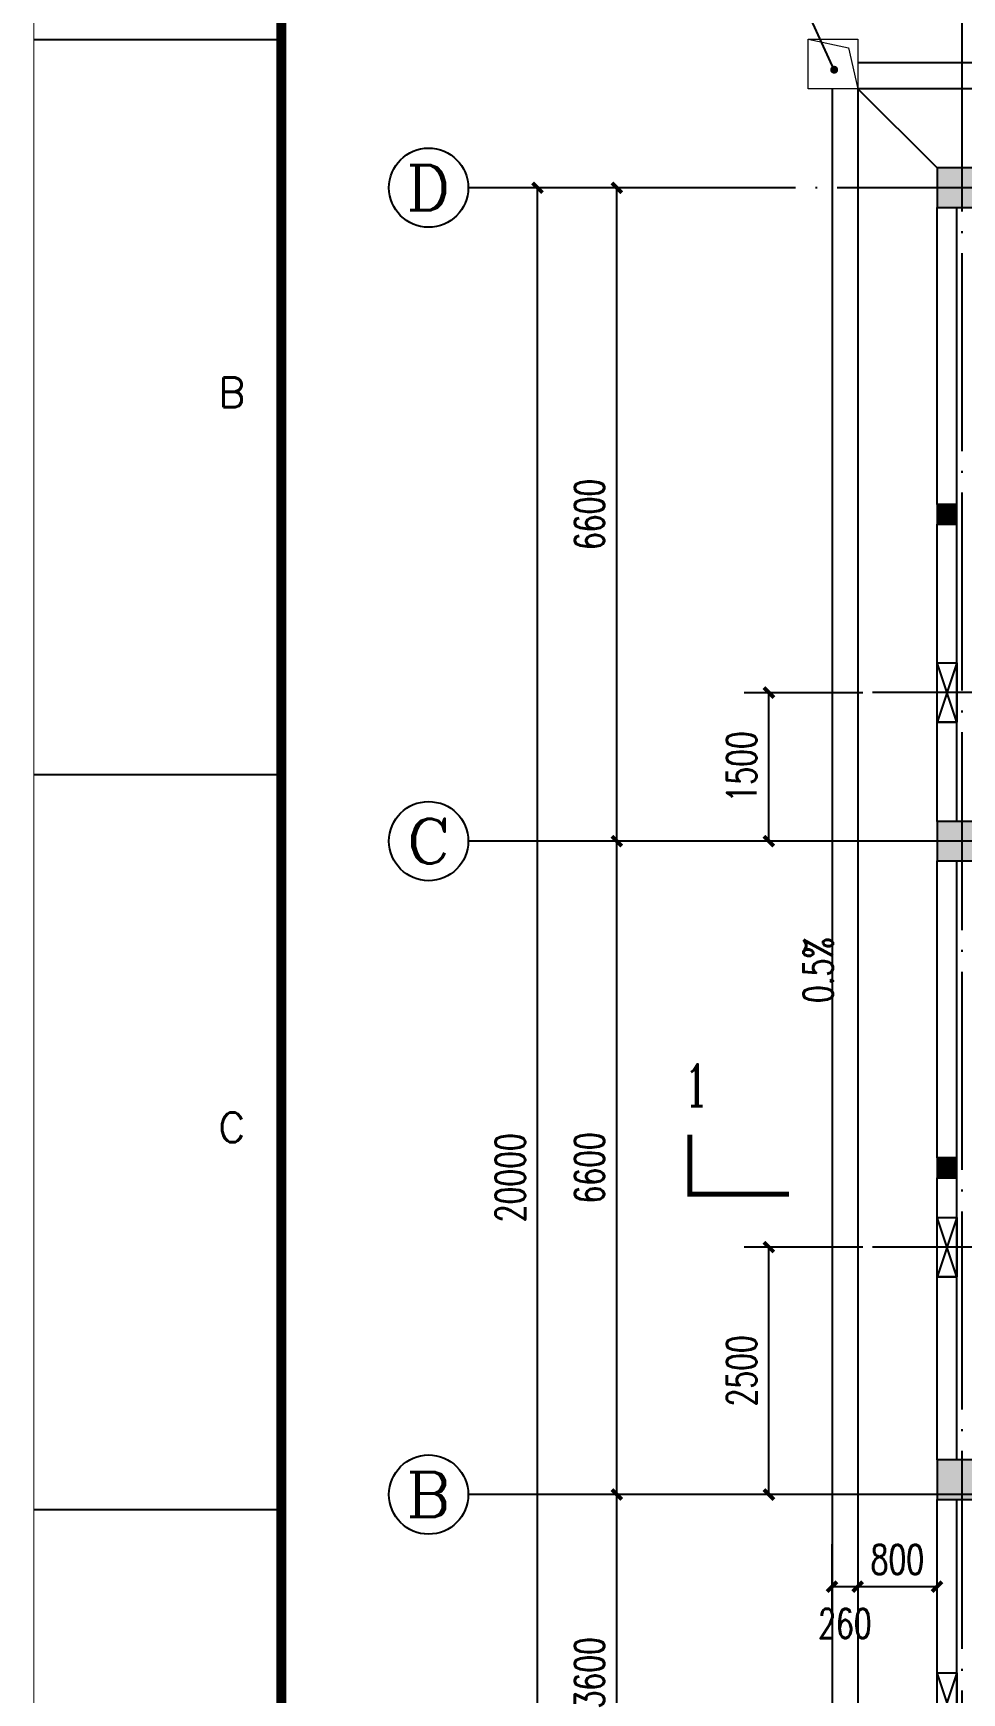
# Model space of a CAD drawing. Header units: millimetres. Extents: x 198973 to 319987, y 50799 to 202761.
# Drawn here: x 198993 to 208366, y 86101 to 102864 of the extents above; entities that cross this region are included whole.
import ezdxf
from ezdxf.enums import TextEntityAlignment as Align

# ---------------------------------------------------------------- set-up
doc = ezdxf.new("R2010")
doc.units = ezdxf.units.MM
doc.header["$LTSCALE"] = 1000
for name, pattern in [('CENTER', [2, 1.25, -0.25, 0.25, -0.25]), ('DOTE', [2.42, 2, -0.2, 0.02, -0.2]), ('PHANTOM2', [125, 62.5, -12.5, 12.5, -12.5, 12.5, -12.5])]:
    doc.linetypes.add(name, pattern=pattern)
doc.layers.get('0').update_dxf_attribs({"color": 8})
doc.layers.get('DEFPOINTS').update_dxf_attribs({"color": 8})
for name, color, linetype in [('3T_WOOD', 8, 'Continuous'), ('AXIS', 8, 'Continuous'), ('AXIS_TEXT', 8, 'Continuous'), ('COLUMN', 8, 'Continuous'), ('DIM_LEAD', 8, 'Continuous'), ('DIM_SYMB', 8, 'Continuous'), ('DOTE', 8, 'CENTER'), ('PUB_DIM', 8, 'Continuous'), ('PUB_HATCH', 8, 'Continuous'), ('PUB_TEXT', 8, 'Continuous'), ('STAIR', 8, 'Continuous'), ('WALL', 8, 'Continuous')]:
    doc.layers.add(name, color=color, linetype=linetype)
doc.layers.add('假想线', color=8, linetype='PHANTOM2', lineweight=0)
doc.styles.add('_TCH_AXIS', font='COMPLEX', dxfattribs={"bigfont": 'GBCBIG'})
doc.styles.add('_TCH_DIM', font='SIMPLEX', dxfattribs={"bigfont": 'GBCBIG'})
doc.styles.add('_TCH_DIM_T3', font='SIMPLEX', dxfattribs={"width": 0.705882, "bigfont": 'GBCBIG'})
doc.styles.add('_TCH_LABEL', font='COMPLEX', dxfattribs={"bigfont": 'GBCBIG'})
doc.styles.get("Standard").update_dxf_attribs({"font": 'txt', "bigfont": 'gbcbig.shx'})
doc.dimstyles.new('_TCH_ARCH&&100', dxfattribs={"dimtxt": 297.5, "dimasz": 100, "dimexe": 250, "dimexo": 300, "dimgap": 126.25, "dimtad": 1, "dimdec": 0, "dimzin": 0, "dimdsep": 46, "dimtxsty": '_TCH_DIM_T3', "dimblk": 'ARCHTICK', "dimcen": 0.09, "dimclrt": 7, "dimazin": 2, "dimtfac": 1, "dimtdec": 0, "dimtix": 1, "dimtmove": 2, "dimatfit": 3, "dimfxl": 0, "dimtolj": 1, "dimtzin": 0, "dimarcsym": 0})

# ---------------------------------------------------------------- blocks, each defined once
blk = doc.blocks.new('GEDI_WK_A1')
at = {"color": 3}
for p, q in [((25, 519.75), (0, 519.75)), ((25, 445.5), (0, 445.5)), ((25, 371.25), (0, 371.25))]:
    blk.add_line(p, q, dxfattribs=at)
for points, const_width in [([(0, 0), (841, 0), (841, 594), (0, 594)], 0.1), ([(25, 10), (831, 10), (831, 584), (25, 584)], 1)]:
    blk.add_lwpolyline(points, close=True, dxfattribs=dict(at, const_width=const_width))
for s, p in [('B', (20, 482.62)), ('C', (20, 408.38))]:
    blk.add_text(s, height=3, dxfattribs=at).set_placement(p, align=Align.CENTER)
blk = doc.blocks.new('_ArchTick')
at = {"color": 0, "linetype": 'ByBlock', "const_width": 0.4}
blk.add_lwpolyline([(-0.5, -0.5), (0.5, 0.5)], dxfattribs=at)
blk = doc.blocks.new('*D34')
at = {"layer": 'DEFPOINTS', "color": 0, "transparency": 16777216}
for p in [(206419, 90603), (207668, 90603), (207668, 88103)]:
    blk.add_point(p, dxfattribs=at)
at = {"layer": 'PUB_DIM', "color": 0, "lineweight": -2, "transparency": 16777216}
for p, q in [((207368, 90603), (206169, 90603)), ((206419, 88103), (206419, 90603)), ((207368, 88103), (206169, 88103))]:
    blk.add_line(p, q, dxfattribs=at)
at = {"layer": 'PUB_DIM', "color": 0, "lineweight": -2, "transparency": 16777216, "xscale": 100, "yscale": 100, "zscale": 100}
for p, rotation in [((206419, 90603), 90), ((206419, 88103), 270)]:
    blk.add_blockref('_ArchTick', p, dxfattribs=dict(at, rotation=rotation))
at = {"layer": 'PUB_DIM', "color": 7, "transparency": 16777216, "insert": (206144, 89353), "char_height": 297.5, "attachment_point": 5, "rotation": 90, "style": '_TCH_DIM_T3'}
blk.add_mtext('\\A1;2500', dxfattribs=at)
blk = doc.blocks.new('*D35')
at = {"layer": 'DEFPOINTS', "color": 0, "transparency": 16777216}
for p in [(206419, 96203), (207668, 96203), (207668, 94703)]:
    blk.add_point(p, dxfattribs=at)
at = {"layer": 'PUB_DIM', "color": 0, "lineweight": -2, "transparency": 16777216}
for p, q in [((207368, 96203), (206169, 96203)), ((206419, 94703), (206419, 96203)), ((207368, 94703), (206169, 94703))]:
    blk.add_line(p, q, dxfattribs=at)
at = {"layer": 'PUB_DIM', "color": 0, "lineweight": -2, "transparency": 16777216, "xscale": 100, "yscale": 100, "zscale": 100}
for p, rotation in [((206419, 96203), 90), ((206419, 94703), 270)]:
    blk.add_blockref('_ArchTick', p, dxfattribs=dict(at, rotation=rotation))
at = {"layer": 'PUB_DIM', "color": 7, "transparency": 16777216, "insert": (206144, 95453), "char_height": 297.5, "attachment_point": 5, "rotation": 90, "style": '_TCH_DIM_T3'}
blk.add_mtext('\\A1;1500', dxfattribs=at)
blk = doc.blocks.new('*D126')
at = {"layer": 'AXIS', "color": 0, "lineweight": -2, "transparency": 16777216}
for p, q in [((206125, 88103), (204634, 88103)), ((204884, 84503), (204884, 88103)), ((206125, 84503), (204634, 84503))]:
    blk.add_line(p, q, dxfattribs=at)
at = {"layer": 'DEFPOINTS', "color": 0, "transparency": 16777216}
for p in [(204884, 88103), (206425, 88103), (206425, 84503)]:
    blk.add_point(p, dxfattribs=at)
at = {"layer": 'AXIS', "color": 0, "lineweight": -2, "transparency": 16777216, "xscale": 100, "yscale": 100, "zscale": 100}
for p, rotation in [((204884, 88103), 90), ((204884, 84503), 270)]:
    blk.add_blockref('_ArchTick', p, dxfattribs=dict(at, rotation=rotation))
at = {"layer": 'AXIS', "color": 7, "transparency": 16777216, "insert": (204609, 86303), "char_height": 297.5, "attachment_point": 5, "rotation": 90, "style": '_TCH_DIM_T3'}
blk.add_mtext('\\A1;3600', dxfattribs=at)
blk = doc.blocks.new('*D127')
at = {"layer": 'AXIS', "color": 0, "lineweight": -2, "transparency": 16777216}
for p, q in [((206125, 94703), (204634, 94703)), ((204884, 88103), (204884, 94703)), ((206125, 88103), (204634, 88103))]:
    blk.add_line(p, q, dxfattribs=at)
at = {"layer": 'DEFPOINTS', "color": 0, "transparency": 16777216}
for p in [(204884, 94703), (206425, 94703), (206425, 88103)]:
    blk.add_point(p, dxfattribs=at)
at = {"layer": 'AXIS', "color": 0, "lineweight": -2, "transparency": 16777216, "xscale": 100, "yscale": 100, "zscale": 100}
for p, rotation in [((204884, 94703), 90), ((204884, 88103), 270)]:
    blk.add_blockref('_ArchTick', p, dxfattribs=dict(at, rotation=rotation))
at = {"layer": 'AXIS', "color": 7, "transparency": 16777216, "insert": (204609, 91403), "char_height": 297.5, "attachment_point": 5, "rotation": 90, "style": '_TCH_DIM_T3'}
blk.add_mtext('\\A1;6600', dxfattribs=at)
blk = doc.blocks.new('*D128')
at = {"layer": 'AXIS', "color": 0, "lineweight": -2, "transparency": 16777216}
for p, q in [((206125, 101303), (204634, 101303)), ((204884, 94703), (204884, 101303)), ((206125, 94703), (204634, 94703))]:
    blk.add_line(p, q, dxfattribs=at)
at = {"layer": 'DEFPOINTS', "color": 0, "transparency": 16777216}
for p in [(204884, 101303), (206425, 101303), (206425, 94703)]:
    blk.add_point(p, dxfattribs=at)
at = {"layer": 'AXIS', "color": 0, "lineweight": -2, "transparency": 16777216, "xscale": 100, "yscale": 100, "zscale": 100}
for p, rotation in [((204884, 101303), 90), ((204884, 94703), 270)]:
    blk.add_blockref('_ArchTick', p, dxfattribs=dict(at, rotation=rotation))
at = {"layer": 'AXIS', "color": 7, "transparency": 16777216, "insert": (204609, 98003), "char_height": 297.5, "attachment_point": 5, "rotation": 90, "style": '_TCH_DIM_T3'}
blk.add_mtext('\\A1;6600', dxfattribs=at)
blk = doc.blocks.new('*D129')
at = {"layer": 'AXIS', "color": 0, "lineweight": -2, "transparency": 16777216}
for p, q in [((206125, 101303), (203834, 101303)), ((204084, 81303), (204084, 101303)), ((206125, 81303), (203834, 81303))]:
    blk.add_line(p, q, dxfattribs=at)
at = {"layer": 'DEFPOINTS', "color": 0, "transparency": 16777216}
for p in [(204084, 101303), (206425, 101303), (206425, 81303)]:
    blk.add_point(p, dxfattribs=at)
at = {"layer": 'AXIS', "color": 0, "lineweight": -2, "transparency": 16777216, "xscale": 100, "yscale": 100, "zscale": 100}
for p, rotation in [((204084, 101303), 90), ((204084, 81303), 270)]:
    blk.add_blockref('_ArchTick', p, dxfattribs=dict(at, rotation=rotation))
at = {"layer": 'AXIS', "color": 7, "transparency": 16777216, "insert": (203809, 91303), "char_height": 297.5, "attachment_point": 5, "rotation": 90, "style": '_TCH_DIM_T3'}
blk.add_mtext('\\A1;20000', dxfattribs=at)
blk = doc.blocks.new('*D146')
at = {"layer": 'DEFPOINTS', "color": 0, "transparency": 16777216}
for p in [(207316, 87903), (208116, 87903), (208116, 87173)]:
    blk.add_point(p, dxfattribs=at)
at = {"layer": 'PUB_DIM', "color": 0, "lineweight": -2, "transparency": 16777216}
for p, q in [((207316, 87603), (207316, 86923)), ((208116, 87603), (208116, 86923)), ((207316, 87173), (208116, 87173))]:
    blk.add_line(p, q, dxfattribs=at)
at = {"layer": 'PUB_DIM', "color": 0, "lineweight": -2, "transparency": 16777216, "xscale": 100, "yscale": 100, "zscale": 100, "rotation": 180}
blk.add_blockref('_ArchTick', (207316, 87173), dxfattribs=at)
at = {"layer": 'PUB_DIM', "color": 0, "lineweight": -2, "transparency": 16777216, "xscale": 100, "yscale": 100, "zscale": 100}
blk.add_blockref('_ArchTick', (208116, 87173), dxfattribs=at)
at = {"layer": 'PUB_DIM', "color": 7, "transparency": 16777216, "insert": (207716, 87448), "char_height": 297.5, "attachment_point": 5, "style": '_TCH_DIM_T3'}
blk.add_mtext('\\A1;800', dxfattribs=at)
blk = doc.blocks.new('*D147')
at = {"layer": 'DEFPOINTS', "color": 0, "transparency": 16777216}
for p in [(207056, 87903), (207316, 87903), (207316, 87173)]:
    blk.add_point(p, dxfattribs=at)
at = {"layer": 'PUB_DIM', "color": 0, "lineweight": -2, "transparency": 16777216}
for p, q in [((207056, 87603), (207056, 86923)), ((207316, 87603), (207316, 86923)), ((207056, 87173), (207316, 87173))]:
    blk.add_line(p, q, dxfattribs=at)
at = {"layer": 'PUB_DIM', "color": 0, "lineweight": -2, "transparency": 16777216, "xscale": 100, "yscale": 100, "zscale": 100, "rotation": 180}
blk.add_blockref('_ArchTick', (207056, 87173), dxfattribs=at)
at = {"layer": 'PUB_DIM', "color": 0, "lineweight": -2, "transparency": 16777216, "xscale": 100, "yscale": 100, "zscale": 100}
blk.add_blockref('_ArchTick', (207316, 87173), dxfattribs=at)
at = {"layer": 'PUB_DIM', "color": 7, "transparency": 16777216, "insert": (207186, 86801), "char_height": 297.5, "attachment_point": 5, "style": '_TCH_DIM_T3'}
blk.add_mtext('\\A1;260', dxfattribs=at)
blk = doc.blocks.new('_FZH')
blk.add_lwpolyline([(-0.5, -0.5), (0.5, -0.5), (0.5, 0.5), (-0.5, 0.5)], close=True)
at = {"layer": 'PUB_HATCH'}
blk.add_solid([(-0.5, -0.5), (0.5, -0.5), (-0.5, 0.5), (0.5, 0.5)], dxfattribs=at)

msp = doc.modelspace()

# ---------------------------------------------------------------- linework, layer by layer
at = {"layer": '3T_WOOD'}
for p, q in [((208116.2, 101503.4), (207316.2, 102303.4)), ((207056.2, 97703.4), (207056.2, 84503.4)), ((207316.2, 97703.4), (207316.2, 80043.4))]:
    msp.add_line(p, q, dxfattribs=at)
for points in [[(213726.4, 102563.4), (207316.2, 102563.4)], [(207056.2, 102303.4), (207056.2, 97703.4)], [(213726.4, 102303.4), (207316.2, 102303.4), (207316.2, 97703.4)]]:
    msp.add_lwpolyline(points, dxfattribs=at)
at = {"layer": 'AXIS'}
for p, q in [((206425.4, 101303.4), (203384.1, 101303.4)), ((206425.4, 94703.4), (203384.1, 94703.4)), ((206425.4, 88103.4), (203384.1, 88103.4))]:
    msp.add_line(p, q, dxfattribs=at)
for centre in [(202984.1, 101303.4), (202984.1, 94703.4), (202984.1, 88103.4)]:
    msp.add_circle(centre, 400, dxfattribs=at)
at = {"layer": 'DIM_LEAD'}
msp.add_line((207078.2, 102495), (206335.7, 104121.5), dxfattribs=at)
at = {"layer": 'DIM_LEAD', "const_width": 40}
msp.add_lwpolyline([(207086.5, 102476.8, 1), (207069.9, 102513.1, 1)], format="xyb", close=True, dxfattribs=at)
at = {"layer": 'DIM_SYMB'}
msp.add_lwpolyline([(207170, 92873, 0, 0, 0), (207170, 93641.6, 80, 0, 0), (207170, 93941.6, 0, 0, 0)], format="xyseb", dxfattribs=at)
at = {"layer": 'DIM_SYMB', "const_width": 50}
msp.add_lwpolyline([(205621.6, 91738), (205621.6, 91138), (206621.6, 91138)], dxfattribs=at)
at = {"layer": 'DOTE', "linetype": 'DOTE'}
for p, q in [((208366.2, 103063.8), (208366.2, 79066.4)), ((221208, 101303.4), (204762, 101303.4)), ((208944.5, 96203.4), (207465.8, 96203.4)), ((221208, 94703.4), (204762, 94703.4)), ((208944.5, 90603.4), (207465.8, 90603.4)), ((221208, 88103.4), (204762, 88103.4))]:
    msp.add_line(p, q, dxfattribs=at)
at = {"layer": 'STAIR'}
for points in [[(208316.2, 96503.4), (208316.2, 95903.4), (208116.2, 95903.4), (208116.2, 96503.4), (208316.2, 96503.4), (208116.2, 95903.4), (208316.2, 95903.4), (208116.2, 96503.4)], [(208316.2, 90903.4), (208316.2, 90303.4), (208116.2, 90303.4), (208116.2, 90903.4), (208316.2, 90903.4), (208116.2, 90303.4), (208316.2, 90303.4), (208116.2, 90903.4)], [(208316.2, 86303.4), (208316.2, 85703.4), (208116.2, 85703.4), (208116.2, 86303.4), (208316.2, 86303.4), (208116.2, 85703.4), (208316.2, 85703.4), (208116.2, 86303.4)]]:
    msp.add_lwpolyline(points, dxfattribs=at)
at = {"layer": 'WALL'}
for p, q in [((208116.2, 98103.4), (208116.2, 101103.4)), ((208316.2, 98103.4), (208316.2, 101103.4)), ((208116.2, 94903.4), (208116.2, 97903.4)), ((208316.2, 94903.4), (208316.2, 97903.4)), ((208116.2, 91503.4), (208116.2, 94503.4)), ((208316.2, 91503.4), (208316.2, 94503.4)), ((208116.2, 88453.4), (208116.2, 91303.4)), ((208316.2, 88453.4), (208316.2, 91303.4)), ((208116.2, 84603.4), (208116.2, 88053.4)), ((208316.2, 84603.4), (208316.2, 88053.4))]:
    msp.add_line(p, q, dxfattribs=at)
at = {"layer": '假想线'}
for p, q in [((206816.2, 102803.4), (207223.6, 102715.3)), ((207223.6, 102715.3), (207316.2, 102303.4))]:
    msp.add_line(p, q, dxfattribs=at)
msp.add_lwpolyline([(206816.2, 102803.4), (207316.2, 102803.4), (207316.2, 102303.4), (206816.2, 102303.4)], close=True, dxfattribs=at)

# ---------------------------------------------------------------- block references
at = {"xscale": 100, "yscale": 100, "zscale": 100}
msp.add_blockref('GEDI_WK_A1', (198997.9, 50823.6), dxfattribs=at)
at = {"layer": 'COLUMN'}
for p, xscale, yscale, zscale in [((208316.2, 101303.4), 400, 400, 400), ((208216.2, 98003.4), 200, 200, 200), ((208366.2, 94703.4), 500, 400, 400), ((208216.2, 91403.4), 200, 200, 200), ((208366.2, 88253.4), 500, 400, 400)]:
    msp.add_blockref('_FZH', p, dxfattribs=dict(at, xscale=xscale, yscale=yscale, zscale=zscale))

# ---------------------------------------------------------------- texts
at = {"layer": 'AXIS_TEXT', "style": '_TCH_AXIS'}
for s, width, p, p2 in [('D', 1.235294, (202757.8, 101077.1), (203210.3, 101077.1)), ('C', 1.4, (202757.8, 94477.1), (203210.3, 94477.1)), ('B', 1.235294, (202757.8, 87877.1), (203210.3, 87877.1))]:
    msp.add_text(s, height=452.5, dxfattribs=dict(at, width=width)).set_placement(p, p2, align=Align.FIT)
at = {"layer": 'PUB_TEXT', "style": '_TCH_DIM', "width": 0.705882}
msp.add_text('0.5%', height=297.5, rotation=90, dxfattribs=at).set_placement((207065, 93067.3))
at = {"layer": 'PUB_TEXT', "style": '_TCH_LABEL', "width": 0.705882}
msp.add_text('1', height=425, dxfattribs=at).set_placement((205557.3, 92025.5))

# ---------------------------------------------------------------- dimensions: what is measured, and where the dimension line sits
at = {"layer": 'AXIS'}
for p1, p2, distance, text, picture, middle in [((206425.4, 81303.4), (206425.4, 101303.4), 2341.3, '20000', '*D129', (203809.1, 91303.4)), ((206425.4, 94703.4), (206425.4, 101303.4), 1541.3, '6600', '*D128', (204609.1, 98003.4)), ((206425.4, 88103.4), (206425.4, 94703.4), 1541.3, '6600', '*D127', (204609.1, 91403.4)), ((206425.4, 84503.4), (206425.4, 88103.4), 1541.3, '3600', '*D126', (204609.1, 86303.4))]:
    dim = msp.add_aligned_dim(p1=p1, p2=p2, distance=distance, text=text, dimstyle='_TCH_ARCH&&100', dxfattribs=at)
    dim.commit()
    dim.dimension.update_dxf_attribs({"geometry": picture, "text_midpoint": middle})
at = {"layer": 'PUB_DIM'}
for p1, p2, distance, text, picture, middle in [((207668.2, 94703.4), (207668.2, 96203.4), 1249.2, '1500', '*D35', (206144, 95453.4)), ((207668.2, 88103.4), (207668.2, 90603.4), 1249.2, '2500', '*D34', (206144, 89353.4)), ((207316.2, 87903.4), (208116.2, 87903.4), -730.8, '800', '*D146', (207716.2, 87447.7))]:
    dim = msp.add_aligned_dim(p1=p1, p2=p2, distance=distance, text=text, dimstyle='_TCH_ARCH&&100', dxfattribs=at)
    dim.commit()
    dim.dimension.update_dxf_attribs({"geometry": picture, "text_midpoint": middle})
dim = msp.add_linear_dim(base=(207316.2, 87172.7), p1=(207056.2, 87903.4), p2=(207316.2, 87903.4), angle=0, text='260', dimstyle='_TCH_ARCH&&100', dxfattribs=at)
dim.commit()
dim.dimension.update_dxf_attribs({"geometry": '*D147', "text_midpoint": (207186.2, 86801.3), "dimtype": 129})

doc.saveas('drawing.dxf')
